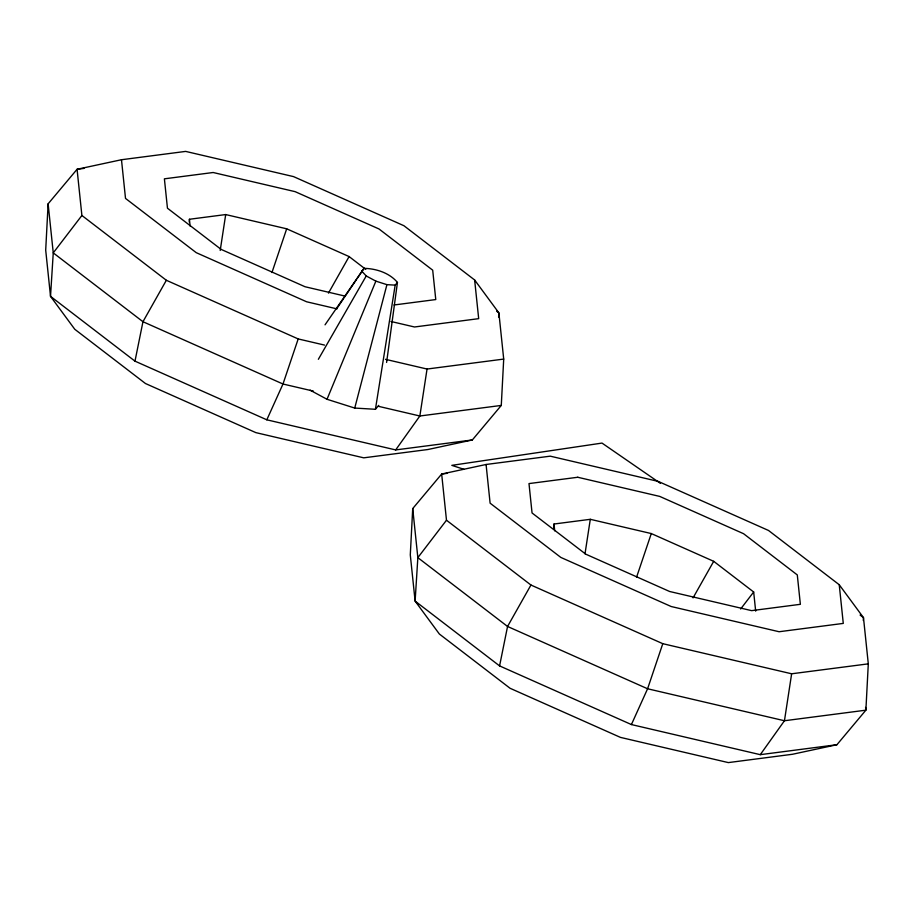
<?xml version="1.0" encoding="UTF-8"?>
<svg xmlns="http://www.w3.org/2000/svg" width="914" height="914" viewBox="0 0 914 914"><rect width="100%" height="100%" fill="white"/><g stroke="black" fill="none" stroke-linecap="round" stroke-linejoin="round"><path stroke-width="1.37" d="M48.122 203.822L45.7 250.15L50.521 296.353L74.765 329.269L145.475 383.526L255.863 432.63L363.749 457.834L427.923 449.517L472.332 439.965L501.283 405.428L503.705 359.088L498.884 312.896L474.64 279.981L403.931 225.724L293.543 176.608L185.656 151.404L121.482 159.733L77.073 169.284L48.122 203.822L53.252 252.881L50.521 296.353L134.986 361.156L266.819 419.812L395.682 449.917L472.332 439.965M189.267 222.068L189.415 219.269L225.701 214.562L286.688 228.808L349.102 256.571L365.76 269.356M412.717 508.572L410.295 554.912L415.116 601.104L439.36 634.019L510.069 688.276L620.457 737.392L728.344 762.596L792.518 754.267L836.927 744.716L865.878 710.178L868.3 663.85L863.479 617.647L839.235 584.732L768.525 530.474L658.137 481.37L550.251 456.166L486.077 464.483L441.668 474.035L412.717 508.572L417.847 557.643L415.116 601.104L499.581 665.906L631.414 724.562L760.277 754.667L836.927 744.716M553.793 528.235L554.01 524.019L590.295 519.312L651.294 533.559L713.697 561.322L753.673 591.998L755.672 611.135M498.621 317.101L498.884 312.896L496.633 311.171M863.296 620.457L863.479 617.647L860.097 615.053M386.599 362.447L397.453 282.415C389.433 272.875 376.191 268.59 364.001 268.35L325.041 324.824M220.205 250.459L225.701 214.562M503.705 359.088L427.044 369.039L419.857 415.996L395.682 449.917M585.006 553.838L590.295 519.312M868.3 663.85L791.638 673.789L784.452 720.746L760.277 754.667M310.109 390.164L327.018 399.281L354.735 408.067L375.426 409.289L395.168 285.134L397.453 282.415M134.986 361.156L142.961 321.717L166.348 280.278L81.894 215.476L77.073 169.284L84.042 168.382M499.581 665.906L507.556 626.467L530.943 585.029L446.489 520.226L441.668 474.035L447.243 473.315M354.735 408.067L386.919 284.654L395.168 285.134M271.938 272.566L286.688 228.808M324.516 345.081L298.192 338.934L282.986 384.017L266.819 419.812M636.532 577.317L651.294 533.559M791.638 673.789L662.787 643.684L647.592 688.768L631.414 724.562M327.018 399.281L375.871 281.146L366.24 275.959L361.704 271.07M328.457 293.131L349.102 256.571M693.052 597.882L713.697 561.322M318.358 359.305L366.24 275.959M337.3 307.881L343.241 299.095M343.972 297.998L356.586 279.33M357.328 278.233L364.001 268.35M81.894 215.476L53.252 252.881L142.961 321.717L282.986 384.017L313.411 391.123M446.489 520.226L417.847 557.643L507.556 626.467L647.592 688.768L784.452 720.746L865.878 710.178L865.581 707.379M740.648 608.998L753.673 591.998M375.426 409.289L378.704 405.382M393.98 304.99L435.772 299.564L432.699 270.178L378.979 228.957L295.119 191.654L213.156 172.506L164.394 178.824L167.456 208.209L221.188 249.431L305.048 286.745L345.332 296.159M501.283 405.428L419.857 415.996L378.385 406.307M337.038 308.886L306.613 301.78L196.236 252.664L125.515 198.418L121.482 159.733M390.986 321.488L414.499 326.983L478.685 318.655L474.64 279.981M385.479 359.328L427.044 369.039M375.871 281.146L386.919 284.654M464.004 469.339L451.813 465.352L602.006 443.084L660.445 483.38M166.348 280.278L298.192 338.934M530.943 585.029L662.787 643.684M839.235 584.732L843.279 623.405L779.094 631.734L671.207 606.53L560.83 557.426L490.11 503.168L486.077 464.483M554.01 524.019L554.718 530.851M189.415 219.269L190.123 226.101M577.751 477.257L528.989 483.586L532.051 512.971L585.783 554.181L669.642 591.495L751.605 610.643L800.367 604.314L797.294 574.929L743.573 533.707L659.714 496.405L577.751 477.257"/></g></svg>
